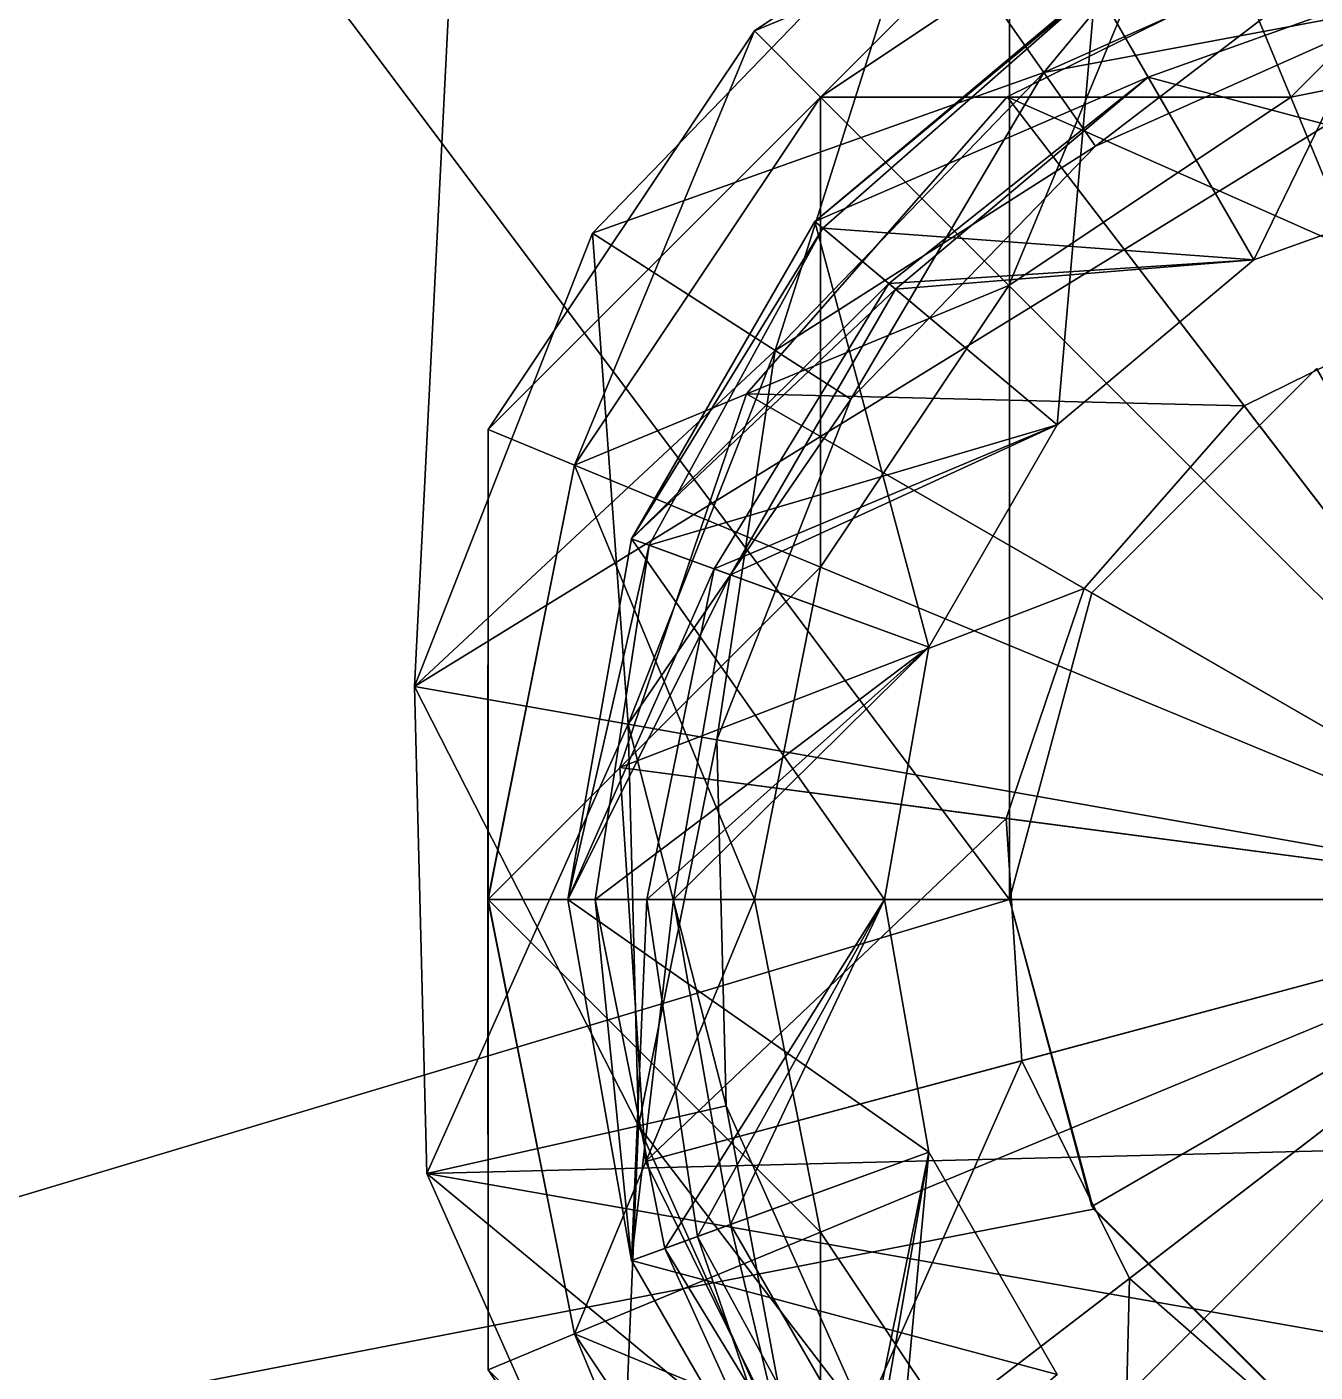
# Model space of a CAD drawing. Extents: x -226 to 261, y -163 to 113.
# Drawn here: x 166.99 to 177.49, y 28.65 to 39.61 of the extents above; entities that cross this region are included whole.
import ezdxf

# ---------------------------------------------------------------- set-up
doc = ezdxf.new("R2010")
doc.units = 0
doc.header["$MEASUREMENT"] = 0
doc.layers.get('0').update_dxf_attribs({"linetype": 'CONTINUOUS'})

msp = doc.modelspace()

# ---------------------------------------------------------------- linework, layer by layer
for points in [[(195.783, 50.0256, -48.75), (171.163, 54.3668, -48.75), (170.152, 34.2365, -47.5)], [(170.152, 34.2365, -47.5), (171.163, 54.3668, -48.75), (171.163, 54.3668, -52.5)], [(170.152, 34.2365, -47.5), (171.163, 54.3668, -52.5), (170.152, 34.2365, -52.5)], [(170.152, 34.2365, -52.5), (171.163, 54.3668, -52.5), (195.783, 50.0256, -52.5)], [(195.783, 50.0256, -67.5), (171.163, 54.3668, -67.5), (170.152, 34.2365, -67.5)], [(170.152, 34.2365, -67.5), (171.163, 54.3668, -67.5), (171.163, 54.3668, -71.25)], [(170.152, 34.2365, -67.5), (171.163, 54.3668, -71.25), (170.152, 34.2365, -72.5)], [(170.152, 34.2365, -72.5), (171.163, 54.3668, -71.25), (195.783, 50.0256, -71.25)], [(189.848, 30.7635, -47.5), (195.783, 50.0256, -48.75), (170.152, 34.2365, -47.5)], [(170.152, 34.2365, -52.5), (195.783, 50.0256, -52.5), (189.848, 30.7635, -52.5)], [(189.848, 30.7635, -67.5), (195.783, 50.0256, -67.5), (170.152, 34.2365, -67.5)], [(170.152, 34.2365, -72.5), (195.783, 50.0256, -71.25), (189.848, 30.7635, -72.5)], [(150, 25, -47.3484), (167.5, 42.5, -47.3484), (175, 32.5, -47.3484)], [(167.5, 42.5, -42.3484), (167.5, 42.5, -47.3484), (150, 25, -47.3484)], [(150, 25, -40.15), (167.5, 42.5, -42.3484), (150, 25, -47.3484)], [(175, 32.5, -41.0921), (167.5, 42.5, -42.3484), (150, 25, -40.15)], [(175, 32.5, -72.6516), (167.5, 42.5, -72.6516), (150, 25, -72.6516)], [(150, 25, -72.6516), (167.5, 42.5, -72.6516), (167.5, 42.5, -77.6516)], [(150, 25, -72.6516), (167.5, 42.5, -77.6516), (150, 25, -79.85)], [(150, 25, -79.85), (167.5, 42.5, -77.6516), (175, 32.5, -78.9079)], [(167.5, 42.5, -47.3484), (175, 42.5, -47.3484), (175, 32.5, -47.3484)], [(175, 32.5, -41.0921), (175, 42.5, -42.3484), (167.5, 42.5, -42.3484)], [(175, 32.5, -72.6516), (175, 42.5, -72.6516), (167.5, 42.5, -72.6516)], [(167.5, 42.5, -77.6516), (175, 42.5, -77.6516), (175, 32.5, -78.9079)], [(175, 32.5, -41.0921), (175, 32.5, -47.3484), (175, 42.5, -47.3484)], [(175, 42.5, -42.3484), (175, 32.5, -41.0921), (175, 42.5, -47.3484)], [(175, 42.5, -72.6516), (175, 32.5, -72.6516), (175, 32.5, -78.9079)], [(175, 42.5, -72.6516), (175, 32.5, -78.9079), (175, 42.5, -77.6516)], [(177.769, 42.249, -52.5), (175.279, 39.2417, -53.2327), (174.266, 40.6894, -52.5)], [(177.769, 42.249, -52.5), (178.158, 40.5251, -53.2327), (175.279, 39.2417, -53.2327)], [(176.46, 41.0462, -84.9038), (172.92, 39.5799, -82.5), (176.168, 41.7503, -82.5)], [(176.168, 41.7503, -82.5), (172.92, 39.5799, -82.5), (173.459, 39.041, -80.0963)], [(176.168, 41.7503, -82.5), (173.459, 39.041, -80.0963), (176.46, 41.0462, -80.0963)], [(180, 39.5799, -86.6875), (176.46, 41.0462, -84.9038), (180, 41.7503, -84.9038)], [(180, 41.7503, -80.0963), (176.46, 41.0462, -80.0963), (177.291, 39.041, -78.3125)], [(180, 41.7503, -80.0963), (177.291, 39.041, -78.3125), (180, 39.5799, -78.3125)], [(176.46, 41.0462, -84.9038), (173.459, 39.041, -84.9038), (172.92, 39.5799, -82.5)], [(177.291, 39.041, -86.6875), (173.459, 39.041, -84.9038), (176.46, 41.0462, -84.9038)], [(176.46, 41.0462, -80.0963), (173.459, 39.041, -80.0963), (174.994, 37.5062, -78.3125)], [(176.46, 41.0462, -80.0963), (174.994, 37.5062, -78.3125), (177.291, 39.041, -78.3125)], [(180, 39.5799, -86.6875), (177.291, 39.041, -86.6875), (176.46, 41.0462, -84.9038)], [(176.99, 37.7135, -40.6441), (175.7, 39.9478, -40.6441), (178.58, 40.9819, -40.7874)], [(176.99, 37.7135, -38.0641), (175.7, 39.9478, -38.0641), (178.58, 40.9819, -38.2074)], [(176.99, 37.7135, -35.4841), (175.7, 39.9478, -35.4841), (178.58, 40.9819, -35.6274)], [(176.99, 37.7135, -32.9041), (175.7, 39.9478, -32.9041), (178.58, 40.9819, -33.0474)], [(176.99, 37.7135, -30.3241), (175.7, 39.9478, -30.3241), (178.58, 40.9819, -30.4674)], [(176.99, 37.7135, -40.6441), (178.58, 40.9819, -40.7874), (179.006, 38.4373, -40.7874)], [(176.99, 37.7135, -38.0641), (178.58, 40.9819, -38.2074), (179.006, 38.4373, -38.2074)], [(176.99, 37.7135, -35.4841), (178.58, 40.9819, -35.6274), (179.006, 38.4373, -35.6274)], [(176.99, 37.7135, -32.9041), (178.58, 40.9819, -33.0474), (179.006, 38.4373, -33.0474)], [(176.99, 37.7135, -30.3241), (178.58, 40.9819, -30.4674), (179.006, 38.4373, -30.4674)], [(175.279, 39.2417, -66.7673), (174.266, 40.6894, -67.5), (171.602, 37.9311, -67.5)], [(174.266, 40.6894, -52.5), (173.089, 36.976, -53.2327), (171.602, 37.9311, -52.5)], [(174.266, 40.6894, -52.5), (175.279, 39.2417, -53.2327), (173.089, 36.976, -53.2327)], [(178.158, 40.5251, -66.7673), (174.266, 40.6894, -67.5), (175.279, 39.2417, -66.7673)], [(174.979, 39.0433, -87.4917), (177.865, 40.4667, -86.7014), (177.865, 40.4667, -87.4917)], [(174.979, 39.0433, -87.4917), (174.979, 39.0433, -86.7014), (177.865, 40.4667, -86.7014)], [(177.865, 40.4667, -87.4917), (180, 32.5, -87.4917), (174.979, 39.0433, -87.4917)], [(174.979, 39.0433, -86.7014), (180, 32.5, -86.7014), (177.865, 40.4667, -86.7014)], [(174.979, 39.0433, -28.2902), (178.687, 37.3995, -22.5), (177.865, 40.4666, -28.2902)], [(177.865, 40.4666, -28.2902), (180, 32.5, -28.2902), (174.979, 39.0433, -28.2902)], [(178.319, 39.8103, -65), (178.158, 40.5251, -66.7673), (175.279, 39.2417, -66.7673)], [(178.158, 40.5251, -53.2327), (175.7, 38.6415, -55), (175.279, 39.2417, -53.2327)], [(178.158, 40.5251, -53.2327), (178.319, 39.8103, -55), (175.7, 38.6415, -55)], [(175.7, 39.9478, -40.6441), (176.13, 39.203, -38.9241), (178.722, 40.1337, -39.0674)], [(175.7, 39.9478, -38.0641), (176.13, 39.203, -36.3441), (178.722, 40.1337, -36.4874)], [(175.7, 39.9478, -35.4841), (176.13, 39.203, -33.7641), (178.722, 40.1337, -33.9074)], [(175.7, 39.9478, -32.9041), (176.13, 39.203, -31.1841), (178.722, 40.1337, -31.3274)], [(175.7, 39.9478, -30.3241), (176.13, 39.203, -28.6041), (178.722, 40.1337, -28.7474)], [(176.13, 39.203, -38.9241), (179.006, 38.4373, -39.0674), (178.722, 40.1337, -39.0674)], [(176.13, 39.203, -36.3441), (179.006, 38.4373, -36.4874), (178.722, 40.1337, -36.4874)], [(176.13, 39.203, -33.7641), (179.006, 38.4373, -33.9074), (178.722, 40.1337, -33.9074)], [(176.13, 39.203, -31.1841), (179.006, 38.4373, -31.3274), (178.722, 40.1337, -31.3274)], [(176.13, 39.203, -28.6041), (179.006, 38.4373, -28.7474), (178.722, 40.1337, -28.7474)], [(175.388, 36.3696, -41.5247), (173.412, 38.028, -41.5247), (175.7, 39.9478, -41.5289)], [(173.412, 38.028, -41.5247), (175.708, 39.9345, -41.5041), (175.7, 39.9478, -41.5289)], [(175.388, 36.3696, -40.5007), (173.412, 38.028, -40.5007), (175.7, 39.9478, -40.6441)], [(173.412, 38.028, -40.5007), (176.13, 39.203, -38.9241), (175.7, 39.9478, -40.6441)], [(175.388, 36.3696, -37.9207), (173.412, 38.028, -37.9207), (175.7, 39.9478, -38.0641)], [(173.412, 38.028, -37.9207), (176.13, 39.203, -36.3441), (175.7, 39.9478, -38.0641)], [(175.388, 36.3696, -35.3407), (173.412, 38.028, -35.3407), (175.7, 39.9478, -35.4841)], [(173.412, 38.028, -35.3407), (176.13, 39.203, -33.7641), (175.7, 39.9478, -35.4841)], [(175.388, 36.3696, -32.7607), (173.412, 38.028, -32.7607), (175.7, 39.9478, -32.9041)], [(173.412, 38.028, -32.7607), (176.13, 39.203, -31.1841), (175.7, 39.9478, -32.9041)], [(175.388, 36.3696, -30.1808), (173.412, 38.028, -30.1808), (175.7, 39.9478, -30.3241)], [(173.412, 38.028, -30.1808), (176.13, 39.203, -28.6041), (175.7, 39.9478, -30.3241)], [(173.412, 38.028, -41.5247), (173.477, 37.9738, -41.3607), (175.708, 39.9345, -41.5041)], [(173.477, 37.9738, -41.3607), (176.99, 37.7135, -41.5041), (175.708, 39.9345, -41.5041)], [(175.388, 36.3696, -41.5247), (175.7, 39.9478, -41.5289), (176.99, 37.7135, -41.5289)], [(175.388, 36.3696, -40.5007), (175.7, 39.9478, -40.6441), (176.99, 37.7135, -40.6441)], [(175.388, 36.3696, -37.9207), (175.7, 39.9478, -38.0641), (176.99, 37.7135, -38.0641)], [(175.388, 36.3696, -35.3407), (175.7, 39.9478, -35.4841), (176.99, 37.7135, -35.4841)], [(175.388, 36.3696, -32.7607), (175.7, 39.9478, -32.9041), (176.99, 37.7135, -32.9041)], [(175.388, 36.3696, -30.1808), (175.7, 39.9478, -30.3241), (176.99, 37.7135, -30.3241)], [(178.319, 39.8103, -65), (175.279, 39.2417, -66.7673), (175.7, 38.6415, -65)], [(178.319, 39.8103, -55), (178.319, 39.8103, -65), (175.7, 38.6415, -65)], [(178.319, 39.8103, -55), (175.7, 38.6415, -65), (175.7, 38.6415, -55)], [(173.459, 39.041, -84.9038), (170.75, 36.3316, -82.5), (172.92, 39.5799, -82.5)], [(172.92, 39.5799, -82.5), (170.75, 36.3316, -82.5), (171.454, 36.0399, -80.0963)], [(172.92, 39.5799, -82.5), (171.454, 36.0399, -80.0963), (173.459, 39.041, -80.0963)], [(180, 39.5799, -78.3125), (177.291, 39.041, -78.3125), (180, 32.5, -78.3125)], [(175.279, 39.2417, -66.7673), (171.602, 37.9311, -67.5), (173.089, 36.976, -66.7673)], [(175.7, 38.6415, -65), (175.279, 39.2417, -66.7673), (173.089, 36.976, -66.7673)], [(175.279, 39.2417, -53.2327), (173.705, 36.58, -55), (173.089, 36.976, -53.2327)], [(173.412, 38.028, -40.5007), (174.071, 37.4752, -38.7807), (176.13, 39.203, -38.9241)], [(173.412, 38.028, -37.9207), (174.071, 37.4752, -36.2007), (176.13, 39.203, -36.3441)], [(173.412, 38.028, -35.3407), (174.071, 37.4752, -33.6207), (176.13, 39.203, -33.7641)], [(173.412, 38.028, -32.7607), (174.071, 37.4752, -31.0407), (176.13, 39.203, -31.1841)], [(173.412, 38.028, -30.1808), (174.016, 37.5214, -28.6041), (176.13, 39.203, -28.6041)], [(175.279, 39.2417, -53.2327), (175.7, 38.6415, -55), (173.705, 36.58, -55)], [(174.016, 37.5214, -28.6041), (176.99, 37.7135, -28.6041), (176.13, 39.203, -28.6041)], [(174.071, 37.4752, -38.7807), (176.99, 37.7135, -38.9241), (176.13, 39.203, -38.9241)], [(174.071, 37.4752, -36.2007), (176.99, 37.7135, -36.3441), (176.13, 39.203, -36.3441)], [(174.071, 37.4752, -33.6207), (176.99, 37.7135, -33.7641), (176.13, 39.203, -33.7641)], [(174.071, 37.4752, -31.0407), (176.99, 37.7135, -31.1841), (176.13, 39.203, -31.1841)], [(176.13, 39.203, -38.9241), (176.99, 37.7135, -38.9241), (179.006, 38.4373, -39.0674)], [(176.13, 39.203, -36.3441), (176.99, 37.7135, -36.3441), (179.006, 38.4373, -36.4874)], [(176.13, 39.203, -33.7641), (176.99, 37.7135, -33.7641), (179.006, 38.4373, -33.9074)], [(176.13, 39.203, -31.1841), (176.99, 37.7135, -31.1841), (179.006, 38.4373, -31.3274)], [(176.13, 39.203, -28.6041), (176.99, 37.7135, -28.6041), (179.006, 38.4373, -28.7474)], [(173.459, 39.041, -84.9038), (171.454, 36.04, -84.9038), (170.75, 36.3316, -82.5)], [(174.994, 37.5062, -86.6875), (171.454, 36.04, -84.9038), (173.459, 39.041, -84.9038)], [(173.459, 39.041, -80.0963), (171.454, 36.0399, -80.0963), (173.459, 35.2094, -78.3125)], [(172.857, 36.6238, -87.4917), (174.979, 39.0433, -86.7014), (174.979, 39.0433, -87.4917)], [(172.857, 36.6238, -87.4917), (172.857, 36.6238, -86.7014), (174.979, 39.0433, -86.7014)], [(174.979, 39.0433, -87.4917), (180, 32.5, -87.4917), (172.857, 36.6238, -87.4917)], [(172.857, 36.6238, -86.7014), (180, 32.5, -86.7014), (174.979, 39.0433, -86.7014)], [(172.857, 36.6238, -28.2902), (176.912, 36.5242, -22.5), (174.979, 39.0433, -28.2902)], [(174.979, 39.0433, -28.2902), (180, 32.5, -28.2902), (172.857, 36.6238, -28.2902)], [(177.291, 39.041, -86.6875), (174.994, 37.5062, -86.6875), (173.459, 39.041, -84.9038)], [(173.459, 39.041, -80.0963), (173.459, 35.2094, -78.3125), (174.994, 37.5062, -78.3125)], [(174.979, 39.0433, -28.2902), (176.912, 36.5242, -22.5), (178.687, 37.3995, -22.5)], [(177.291, 39.041, -78.3125), (174.994, 37.5062, -78.3125), (180, 32.5, -78.3125)], [(175.7, 38.6415, -65), (173.089, 36.976, -66.7673), (173.705, 36.58, -65)], [(175.7, 38.6415, -55), (175.7, 38.6415, -65), (173.705, 36.58, -65)], [(175.7, 38.6415, -55), (173.705, 36.58, -65), (173.705, 36.58, -55)], [(174.343, 34.559, -41.5206), (171.919, 35.4414, -41.5206), (173.412, 38.028, -41.5247)], [(171.919, 35.4414, -41.5206), (173.477, 37.9738, -41.3607), (173.412, 38.028, -41.5247)], [(174.343, 34.559, -40.3574), (171.919, 35.4414, -40.3574), (173.412, 38.028, -40.5007)], [(171.919, 35.4414, -40.3574), (174.071, 37.4752, -38.7807), (173.412, 38.028, -40.5007)], [(174.343, 34.559, -37.7774), (171.919, 35.4414, -37.7774), (173.412, 38.028, -37.9207)], [(171.919, 35.4414, -37.7774), (174.071, 37.4752, -36.2007), (173.412, 38.028, -37.9207)], [(174.343, 34.559, -35.1974), (171.919, 35.4414, -35.1974), (173.412, 38.028, -35.3407)], [(171.919, 35.4414, -35.1974), (174.071, 37.4752, -33.6207), (173.412, 38.028, -35.3407)], [(174.343, 34.559, -32.6174), (171.919, 35.4414, -32.6174), (173.412, 38.028, -32.7607)], [(171.919, 35.4414, -32.6174), (174.071, 37.4752, -31.0407), (173.412, 38.028, -32.7607)], [(174.343, 34.559, -30.0374), (171.919, 35.4414, -30.0374), (173.412, 38.028, -30.1808)], [(171.919, 35.4414, -30.0374), (174.016, 37.5214, -28.6041), (173.412, 38.028, -30.1808)], [(171.919, 35.4414, -41.5206), (172.063, 35.389, -41.2174), (173.477, 37.9738, -41.3607)], [(172.063, 35.389, -41.2174), (175.388, 36.3696, -41.3607), (173.477, 37.9738, -41.3607)], [(174.343, 34.559, -41.5206), (173.412, 38.028, -41.5247), (175.388, 36.3696, -41.5247)], [(174.343, 34.559, -40.3574), (173.412, 38.028, -40.5007), (175.388, 36.3696, -40.5007)], [(174.343, 34.559, -37.7774), (173.412, 38.028, -37.9207), (175.388, 36.3696, -37.9207)], [(174.343, 34.559, -35.1974), (173.412, 38.028, -35.3407), (175.388, 36.3696, -35.3407)], [(174.343, 34.559, -32.6174), (173.412, 38.028, -32.7607), (175.388, 36.3696, -32.7607)], [(174.343, 34.559, -30.0374), (173.412, 38.028, -30.1808), (175.388, 36.3696, -30.1808)], [(173.477, 37.9738, -41.3607), (175.388, 36.3696, -41.3607), (176.99, 37.7135, -41.5041)], [(173.089, 36.976, -66.7673), (171.602, 37.9311, -67.5), (170.152, 34.2365, -67.5)], [(171.602, 37.9311, -52.5), (171.892, 33.9296, -53.2327), (170.152, 34.2365, -52.5)], [(171.602, 37.9311, -52.5), (173.089, 36.976, -53.2327), (171.892, 33.9296, -53.2327)], [(174.016, 37.5214, -28.6041), (175.388, 36.3696, -28.6041), (176.99, 37.7135, -28.6041)], [(174.071, 37.4752, -38.7807), (175.388, 36.3696, -38.7807), (176.99, 37.7135, -38.9241)], [(174.071, 37.4752, -36.2007), (175.388, 36.3696, -36.2007), (176.99, 37.7135, -36.3441)], [(174.071, 37.4752, -33.6207), (175.388, 36.3696, -33.6207), (176.99, 37.7135, -33.7641)], [(174.071, 37.4752, -31.0407), (175.388, 36.3696, -31.0408), (176.99, 37.7135, -31.1841)], [(174.994, 37.5062, -86.6875), (173.459, 35.2094, -86.6875), (171.454, 36.04, -84.9038)], [(171.919, 35.4414, -30.0374), (172.592, 35.1965, -28.6041), (174.016, 37.5214, -28.6041)], [(172.592, 35.1965, -28.6041), (175.388, 36.3696, -28.6041), (174.016, 37.5214, -28.6041)], [(174.994, 37.5062, -78.3125), (173.459, 35.2094, -78.3125), (180, 32.5, -78.3125)], [(171.919, 35.4414, -40.3574), (172.727, 35.1472, -38.6374), (174.071, 37.4752, -38.7807)], [(171.919, 35.4414, -37.7774), (172.727, 35.1472, -36.0574), (174.071, 37.4752, -36.2007)], [(171.919, 35.4414, -35.1974), (172.727, 35.1472, -33.4774), (174.071, 37.4752, -33.6207)], [(171.919, 35.4414, -32.6174), (172.727, 35.1472, -30.8974), (174.071, 37.4752, -31.0407)], [(172.727, 35.1472, -38.6374), (175.388, 36.3696, -38.7807), (174.071, 37.4752, -38.7807)], [(172.727, 35.1472, -36.0574), (175.388, 36.3696, -36.2007), (174.071, 37.4752, -36.2007)], [(172.727, 35.1472, -33.4774), (175.388, 36.3696, -33.6207), (174.071, 37.4752, -33.6207)], [(172.727, 35.1472, -30.8974), (175.388, 36.3696, -31.0408), (174.071, 37.4752, -31.0407)], [(176.912, 36.5242, -22.5), (180, 32.5, -22.5), (178.687, 37.3995, -22.5)], [(173.089, 36.976, -66.7673), (170.152, 34.2365, -67.5), (171.892, 33.9296, -66.7673)], [(173.705, 36.58, -65), (173.089, 36.976, -66.7673), (171.892, 33.9296, -66.7673)], [(173.089, 36.976, -53.2327), (172.614, 33.8024, -55), (171.892, 33.9296, -53.2327)], [(173.089, 36.976, -53.2327), (173.705, 36.58, -55), (172.614, 33.8024, -55)], [(177.5, 36.8301, -27.5), (177.5, 36.8301, -87.5), (175.67, 35, -87.5)], [(175.67, 35, -27.5), (177.5, 36.8301, -27.5), (175.67, 35, -87.5)], [(180, 32.5, -87.5), (175.67, 35, -87.5), (177.5, 36.8301, -87.5)], [(180, 32.5, -27.5), (177.5, 36.8301, -27.5), (175.67, 35, -27.5)], [(171.823, 33.5765, -87.4917), (172.857, 36.6238, -86.7014), (172.857, 36.6238, -87.4917)], [(171.823, 33.5765, -87.4917), (171.823, 33.5765, -86.7014), (172.857, 36.6238, -86.7014)], [(172.857, 36.6238, -87.4917), (180, 32.5, -87.4917), (171.823, 33.5765, -87.4917)], [(171.823, 33.5765, -86.7014), (180, 32.5, -86.7014), (172.857, 36.6238, -86.7014)], [(171.823, 33.5765, -28.2902), (175.607, 35.0362, -22.5), (172.857, 36.6238, -28.2902)], [(172.857, 36.6238, -28.2902), (180, 32.5, -28.2902), (171.823, 33.5765, -28.2902)], [(172.857, 36.6238, -28.2902), (175.607, 35.0362, -22.5), (176.912, 36.5242, -22.5)], [(173.705, 36.58, -65), (171.892, 33.9296, -66.7673), (172.614, 33.8023, -65)], [(173.705, 36.58, -55), (173.705, 36.58, -65), (172.614, 33.8023, -65)], [(173.705, 36.58, -55), (172.614, 33.8023, -65), (172.614, 33.8024, -55)], [(175.607, 35.0362, -22.5), (180, 32.5, -22.5), (176.912, 36.5242, -22.5)], [(171.454, 36.04, -84.9038), (170.749, 32.5, -82.5), (170.75, 36.3316, -82.5)], [(170.75, 36.3316, -82.5), (170.749, 32.5, -82.5), (170.75, 32.5, -80.0963)], [(170.75, 36.3316, -82.5), (170.75, 32.5, -80.0963), (171.454, 36.0399, -80.0963)], [(172.063, 35.389, -41.2174), (174.343, 34.559, -41.2174), (175.388, 36.3696, -41.3607)], [(172.592, 35.1965, -28.6041), (174.343, 34.559, -28.6041), (175.388, 36.3696, -28.6041)], [(172.727, 35.1472, -38.6374), (174.343, 34.559, -38.6374), (175.388, 36.3696, -38.7807)], [(172.727, 35.1472, -36.0574), (174.343, 34.559, -36.0574), (175.388, 36.3696, -36.2007)], [(172.727, 35.1472, -33.4774), (174.343, 34.559, -33.4774), (175.388, 36.3696, -33.6207)], [(172.727, 35.1472, -30.8974), (174.343, 34.559, -30.8974), (175.388, 36.3696, -31.0408)], [(171.454, 36.04, -84.9038), (170.75, 32.5, -84.9038), (170.749, 32.5, -82.5)], [(173.459, 35.2094, -86.6875), (170.75, 32.5, -84.9038), (171.454, 36.04, -84.9038)], [(171.454, 36.0399, -80.0963), (170.75, 32.5, -80.0963), (172.92, 32.5, -78.3125)], [(171.454, 36.0399, -80.0963), (172.92, 32.5, -78.3125), (173.459, 35.2094, -78.3125)], [(173.98, 32.5, -41.5165), (171.4, 32.5, -41.5165), (171.919, 35.4414, -41.5206)], [(171.4, 32.5, -41.5165), (172.063, 35.389, -41.2174), (171.919, 35.4414, -41.5206)], [(173.98, 32.5, -40.2141), (171.4, 32.5, -40.2141), (171.919, 35.4414, -40.3574)], [(171.4, 32.5, -40.2141), (172.727, 35.1472, -38.6374), (171.919, 35.4414, -40.3574)], [(173.98, 32.5, -37.6341), (171.4, 32.5, -37.6341), (171.919, 35.4414, -37.7774)], [(171.4, 32.5, -37.6341), (172.727, 35.1472, -36.0574), (171.919, 35.4414, -37.7774)], [(173.98, 32.5, -35.0541), (171.4, 32.5, -35.0541), (171.919, 35.4414, -35.1974)], [(171.4, 32.5, -35.0541), (172.727, 35.1472, -33.4774), (171.919, 35.4414, -35.1974)], [(173.98, 32.5, -32.4741), (171.4, 32.5, -32.4741), (171.919, 35.4414, -32.6174)], [(171.4, 32.5, -32.4741), (172.727, 35.1472, -30.8974), (171.919, 35.4414, -32.6174)], [(173.98, 32.5, -29.8941), (171.4, 32.5, -29.8941), (171.919, 35.4414, -30.0374)], [(171.4, 32.5, -29.8941), (172.592, 35.1965, -28.6041), (171.919, 35.4414, -30.0374)], [(173.98, 32.5, -41.5165), (171.919, 35.4414, -41.5206), (174.343, 34.559, -41.5206)], [(173.98, 32.5, -40.2141), (171.919, 35.4414, -40.3574), (174.343, 34.559, -40.3574)], [(173.98, 32.5, -37.6341), (171.919, 35.4414, -37.7774), (174.343, 34.559, -37.7774)], [(173.98, 32.5, -35.0541), (171.919, 35.4414, -35.1974), (174.343, 34.559, -35.1974)], [(173.98, 32.5, -32.4741), (171.919, 35.4414, -32.6174), (174.343, 34.559, -32.6174)], [(173.98, 32.5, -29.8941), (171.919, 35.4414, -30.0374), (174.343, 34.559, -30.0374)], [(171.4, 32.5, -41.5165), (171.622, 32.5, -41.0741), (172.063, 35.389, -41.2174)], [(171.622, 32.5, -41.0741), (174.343, 34.559, -41.2174), (172.063, 35.389, -41.2174)], [(173.459, 35.2094, -86.6875), (172.92, 32.5, -86.6875), (170.75, 32.5, -84.9038)], [(171.4, 32.5, -29.8941), (172.044, 32.5, -28.6041), (172.592, 35.1965, -28.6041)], [(172.044, 32.5, -28.6041), (174.343, 34.559, -28.6041), (172.592, 35.1965, -28.6041)], [(173.459, 35.2094, -78.3125), (172.92, 32.5, -78.3125), (180, 32.5, -78.3125)], [(171.4, 32.5, -40.2141), (172.26, 32.5, -38.4941), (172.727, 35.1472, -38.6374)], [(171.4, 32.5, -37.6341), (172.26, 32.5, -35.9141), (172.727, 35.1472, -36.0574)], [(171.4, 32.5, -35.0541), (172.26, 32.5, -33.3341), (172.727, 35.1472, -33.4774)], [(171.4, 32.5, -32.4741), (172.26, 32.5, -30.7541), (172.727, 35.1472, -30.8974)], [(172.26, 32.5, -38.4941), (174.343, 34.559, -38.6374), (172.727, 35.1472, -38.6374)], [(172.26, 32.5, -35.9141), (174.343, 34.559, -36.0574), (172.727, 35.1472, -36.0574)], [(172.26, 32.5, -33.3341), (174.343, 34.559, -33.4774), (172.727, 35.1472, -33.4774)], [(172.26, 32.5, -30.7541), (174.343, 34.559, -30.8974), (172.727, 35.1472, -30.8974)], [(171.823, 33.5765, -28.2902), (174.971, 33.1621, -22.5), (175.607, 35.0362, -22.5)], [(174.971, 33.1621, -22.5), (180, 32.5, -22.5), (175.607, 35.0362, -22.5)], [(175.67, 35, -27.5), (175.67, 35, -87.5), (175, 32.5, -87.5)], [(175, 32.5, -27.5), (175.67, 35, -27.5), (175, 32.5, -87.5)], [(180, 32.5, -87.5), (175, 32.5, -87.5), (175.67, 35, -87.5)], [(180, 32.5, -27.5), (175.67, 35, -27.5), (175, 32.5, -27.5)], [(171.622, 32.5, -41.0741), (173.98, 32.5, -41.0741), (174.343, 34.559, -41.2174)], [(172.044, 32.5, -28.6041), (173.98, 32.5, -28.6041), (174.343, 34.559, -28.6041)], [(172.26, 32.5, -38.4941), (173.98, 32.5, -38.4941), (174.343, 34.559, -38.6374)], [(172.26, 32.5, -35.9141), (173.98, 32.5, -35.9141), (174.343, 34.559, -36.0574)], [(172.26, 32.5, -33.3341), (173.98, 32.5, -33.3341), (174.343, 34.559, -33.4774)], [(172.26, 32.5, -30.7541), (173.98, 32.5, -30.7541), (174.343, 34.559, -30.8974)], [(189.848, 30.7635, -47.5), (170.152, 34.2365, -47.5), (170.251, 30.2686, -47.5)], [(170.251, 30.2686, -47.5), (170.152, 34.2365, -47.5), (170.152, 34.2365, -52.5)], [(170.251, 30.2686, -47.5), (170.152, 34.2365, -52.5), (170.251, 30.2687, -52.5)], [(171.892, 33.9296, -66.7673), (170.152, 34.2365, -67.5), (170.251, 30.2686, -67.5)], [(170.152, 34.2365, -52.5), (171.892, 33.9296, -53.2327), (171.975, 30.6577, -53.2327)], [(170.152, 34.2365, -52.5), (171.975, 30.6577, -53.2327), (170.251, 30.2687, -52.5)], [(170.251, 30.2686, -67.5), (170.152, 34.2365, -67.5), (170.152, 34.2365, -72.5)], [(170.251, 30.2686, -67.5), (170.152, 34.2365, -72.5), (170.251, 30.2687, -72.5)], [(170.251, 30.2687, -72.5), (170.152, 34.2365, -72.5), (189.848, 30.7635, -72.5)], [(171.892, 33.9296, -66.7673), (170.251, 30.2686, -67.5), (171.975, 30.6576, -66.7673)], [(172.614, 33.8023, -65), (171.892, 33.9296, -66.7673), (171.975, 30.6576, -66.7673)], [(171.892, 33.9296, -53.2327), (172.614, 33.8024, -55), (172.69, 30.8189, -55)], [(171.892, 33.9296, -53.2327), (172.69, 30.8189, -55), (171.975, 30.6577, -53.2327)], [(172.614, 33.8023, -65), (171.975, 30.6576, -66.7673), (172.69, 30.8189, -65)], [(172.614, 33.8024, -55), (172.614, 33.8023, -65), (172.69, 30.8189, -65)], [(172.614, 33.8024, -55), (172.69, 30.8189, -65), (172.69, 30.8189, -55)], [(172.033, 30.3653, -87.4917), (171.823, 33.5765, -86.7014), (171.823, 33.5765, -87.4917)], [(172.033, 30.3653, -87.4917), (172.033, 30.3653, -86.7014), (171.823, 33.5765, -86.7014)], [(171.823, 33.5765, -87.4917), (180, 32.5, -87.4917), (172.033, 30.3653, -87.4917)], [(172.033, 30.3653, -86.7014), (180, 32.5, -86.7014), (171.823, 33.5765, -86.7014)], [(172.033, 30.3653, -28.2902), (174.971, 33.1621, -22.5), (171.823, 33.5765, -28.2902)], [(171.823, 33.5765, -28.2902), (180, 32.5, -28.2902), (172.033, 30.3653, -28.2902)], [(172.033, 30.3653, -28.2902), (175.1, 31.1872, -22.5), (174.971, 33.1621, -22.5)], [(175.1, 31.1872, -22.5), (180, 32.5, -22.5), (174.971, 33.1621, -22.5)], [(150, 25, -47.3484), (175, 32.5, -47.3484), (175.683, 29.9775, -47.3484)], [(175.683, 29.9775, -40.7753), (175, 32.5, -41.0921), (150, 25, -40.15)], [(175.683, 29.9775, -72.6516), (175, 32.5, -72.6516), (150, 25, -72.6516)], [(150, 25, -79.85), (175, 32.5, -78.9079), (175.683, 29.9775, -79.2247)], [(170.75, 32.5, -84.9038), (170.75, 28.6684, -82.5), (170.749, 32.5, -82.5)], [(170.749, 32.5, -82.5), (171.454, 28.96, -80.0963), (170.75, 32.5, -80.0963)], [(170.749, 32.5, -82.5), (170.75, 28.6684, -82.5), (171.454, 28.96, -80.0963)], [(172.92, 32.5, -86.6875), (171.454, 28.96, -84.9038), (170.75, 32.5, -84.9038)], [(170.75, 32.5, -84.9038), (171.454, 28.96, -84.9038), (170.75, 28.6684, -82.5)], [(170.75, 32.5, -80.0963), (173.459, 29.7906, -78.3125), (172.92, 32.5, -78.3125)], [(170.75, 32.5, -80.0963), (171.454, 28.96, -80.0963), (173.459, 29.7906, -78.3125)], [(174.343, 30.441, -41.5123), (171.919, 29.5586, -41.5123), (171.4, 32.5, -41.5165)], [(174.343, 30.441, -41.5123), (171.4, 32.5, -41.5165), (173.98, 32.5, -41.5165)], [(171.919, 29.5586, -41.5123), (171.622, 32.5, -41.0741), (171.4, 32.5, -41.5165)], [(174.343, 30.441, -40.0707), (171.919, 29.5586, -40.0707), (171.4, 32.5, -40.2141)], [(174.343, 30.441, -40.0707), (171.4, 32.5, -40.2141), (173.98, 32.5, -40.2141)], [(171.919, 29.5586, -40.0707), (172.26, 32.5, -38.4941), (171.4, 32.5, -40.2141)], [(174.343, 30.441, -37.4907), (171.919, 29.5586, -37.4907), (171.4, 32.5, -37.6341)], [(174.343, 30.441, -37.4907), (171.4, 32.5, -37.6341), (173.98, 32.5, -37.6341)], [(171.919, 29.5586, -37.4907), (172.26, 32.5, -35.9141), (171.4, 32.5, -37.6341)], [(174.343, 30.441, -34.9107), (171.919, 29.5586, -34.9107), (171.4, 32.5, -35.0541)], [(174.343, 30.441, -34.9107), (171.4, 32.5, -35.0541), (173.98, 32.5, -35.0541)], [(171.919, 29.5586, -34.9107), (172.26, 32.5, -33.3341), (171.4, 32.5, -35.0541)], [(174.343, 30.441, -32.3307), (171.919, 29.5586, -32.3307), (171.4, 32.5, -32.4741)], [(174.343, 30.441, -32.3307), (171.4, 32.5, -32.4741), (173.98, 32.5, -32.4741)], [(171.919, 29.5586, -32.3307), (172.26, 32.5, -30.7541), (171.4, 32.5, -32.4741)], [(174.343, 30.441, -29.7507), (171.919, 29.5586, -29.7508), (171.4, 32.5, -29.8941)], [(174.343, 30.441, -29.7507), (171.4, 32.5, -29.8941), (173.98, 32.5, -29.8941)], [(171.919, 29.5586, -29.7508), (172.044, 32.5, -28.6041), (171.4, 32.5, -29.8941)], [(172.92, 32.5, -86.6875), (173.459, 29.7906, -86.6875), (171.454, 28.96, -84.9038)], [(171.919, 29.5586, -41.5123), (172.192, 29.6581, -40.9307), (171.622, 32.5, -41.0741)], [(172.192, 29.6581, -40.9307), (173.98, 32.5, -41.0741), (171.622, 32.5, -41.0741)], [(171.919, 29.5586, -40.0707), (172.727, 29.8528, -38.3507), (172.26, 32.5, -38.4941)], [(171.919, 29.5586, -37.4907), (172.727, 29.8528, -35.7707), (172.26, 32.5, -35.9141)], [(171.919, 29.5586, -34.9107), (172.727, 29.8528, -33.1907), (172.26, 32.5, -33.3341)], [(171.919, 29.5586, -32.3307), (172.727, 29.8528, -30.6108), (172.26, 32.5, -30.7541)], [(171.919, 29.5586, -29.7508), (172.456, 29.7543, -28.6041), (172.044, 32.5, -28.6041)], [(172.033, 30.3653, -87.4917), (180, 32.5, -87.4917), (173.457, 27.4791, -87.4917)], [(173.457, 27.4791, -86.7014), (180, 32.5, -86.7014), (172.033, 30.3653, -86.7014)], [(172.033, 30.3653, -28.2902), (180, 32.5, -28.2902), (173.457, 27.4791, -28.2902)], [(172.456, 29.7543, -28.6041), (173.98, 32.5, -28.6041), (172.044, 32.5, -28.6041)], [(172.192, 29.6581, -40.9307), (174.343, 30.441, -40.9307), (173.98, 32.5, -41.0741)], [(172.727, 29.8528, -38.3507), (173.98, 32.5, -38.4941), (172.26, 32.5, -38.4941)], [(172.727, 29.8528, -35.7707), (173.98, 32.5, -35.9141), (172.26, 32.5, -35.9141)], [(172.727, 29.8528, -33.1907), (173.98, 32.5, -33.3341), (172.26, 32.5, -33.3341)], [(172.727, 29.8528, -30.6108), (173.98, 32.5, -30.7541), (172.26, 32.5, -30.7541)], [(172.456, 29.7543, -28.6041), (174.343, 30.441, -28.6041), (173.98, 32.5, -28.6041)], [(172.727, 29.8528, -38.3507), (174.343, 30.441, -38.3507), (173.98, 32.5, -38.4941)], [(172.727, 29.8528, -35.7707), (174.343, 30.441, -35.7707), (173.98, 32.5, -35.9141)], [(172.727, 29.8528, -33.1907), (174.343, 30.441, -33.1907), (173.98, 32.5, -33.3341)], [(172.727, 29.8528, -30.6108), (174.343, 30.441, -30.6108), (173.98, 32.5, -30.7541)], [(172.92, 32.5, -78.3125), (173.459, 29.7906, -78.3125), (180, 32.5, -78.3125)], [(173.457, 27.4791, -87.4917), (180, 32.5, -87.4917), (175.876, 25.3573, -87.4917)], [(175.876, 25.3573, -86.7014), (180, 32.5, -86.7014), (173.457, 27.4791, -86.7014)], [(173.457, 27.4791, -28.2902), (180, 32.5, -28.2902), (175.876, 25.3573, -28.2902)], [(173.459, 29.7906, -78.3125), (174.994, 27.4937, -78.3125), (180, 32.5, -78.3125)], [(174.994, 27.4937, -78.3125), (177.291, 25.959, -78.3125), (180, 32.5, -78.3125)], [(175.683, 29.9775, -40.7753), (175.683, 29.9775, -47.3484), (175, 32.5, -47.3484)], [(175, 32.5, -41.0921), (175.683, 29.9775, -40.7753), (175, 32.5, -47.3484)], [(175, 32.5, -72.6516), (175.683, 29.9775, -72.6516), (175.683, 29.9775, -79.2247)], [(175, 32.5, -72.6516), (175.683, 29.9775, -79.2247), (175, 32.5, -78.9079)], [(175, 32.5, -27.5), (175, 32.5, -87.5), (175.67, 30, -87.5)], [(175.67, 30, -27.5), (175, 32.5, -27.5), (175.67, 30, -87.5)], [(180, 32.5, -87.5), (175.67, 30, -87.5), (175, 32.5, -87.5)], [(180, 32.5, -27.5), (175, 32.5, -27.5), (175.67, 30, -27.5)], [(175.976, 29.4121, -22.5), (180, 32.5, -22.5), (175.1, 31.1872, -22.5)], [(180, 32.5, -87.5), (177.5, 28.1698, -87.5), (175.67, 30, -87.5)], [(180, 32.5, -27.5), (175.67, 30, -27.5), (177.5, 28.1699, -27.5)], [(175.876, 25.3573, -87.4917), (180, 32.5, -87.4917), (178.923, 24.3228, -87.4917)], [(178.923, 24.3228, -86.7014), (180, 32.5, -86.7014), (175.876, 25.3573, -86.7014)], [(175.876, 25.3573, -28.2902), (180, 32.5, -28.2902), (178.923, 24.3228, -28.2902)], [(177.464, 28.1072, -22.5), (180, 32.5, -22.5), (175.976, 29.4121, -22.5)], [(177.291, 25.959, -78.3125), (180, 25.4201, -78.3125), (180, 32.5, -78.3125)], [(179.338, 27.471, -22.5), (180, 32.5, -22.5), (177.464, 28.1072, -22.5)], [(173.457, 27.4791, -28.2902), (175.1, 31.1872, -22.5), (172.033, 30.3653, -28.2902)], [(173.457, 27.4791, -28.2902), (175.976, 29.4121, -22.5), (175.1, 31.1872, -22.5)], [(172.69, 30.8189, -65), (171.975, 30.6576, -66.7673), (173.258, 27.7794, -66.7673)], [(171.975, 30.6577, -53.2327), (172.69, 30.8189, -55), (173.859, 28.1997, -55)], [(172.69, 30.8189, -55), (172.69, 30.8189, -65), (173.859, 28.1997, -65)], [(172.69, 30.8189, -55), (173.859, 28.1997, -65), (173.859, 28.1997, -55)], [(172.69, 30.8189, -65), (173.258, 27.7794, -66.7673), (173.859, 28.1997, -65)], [(188.398, 27.0689, -47.5), (189.848, 30.7635, -47.5), (170.251, 30.2686, -47.5)], [(170.251, 30.2687, -72.5), (189.848, 30.7635, -72.5), (188.398, 27.0689, -72.5)], [(170.251, 30.2687, -52.5), (171.975, 30.6577, -53.2327), (173.258, 27.7794, -53.2327)], [(171.975, 30.6576, -66.7673), (170.251, 30.2686, -67.5), (171.811, 26.7657, -67.5)], [(171.975, 30.6576, -66.7673), (171.811, 26.7657, -67.5), (173.258, 27.7794, -66.7673)], [(171.975, 30.6577, -53.2327), (173.859, 28.1997, -55), (173.258, 27.7794, -53.2327)], [(175.388, 28.6304, -41.5082), (171.919, 29.5586, -41.5123), (174.343, 30.441, -41.5123)], [(175.388, 28.6304, -39.9274), (171.919, 29.5586, -40.0707), (174.343, 30.441, -40.0707)], [(175.388, 28.6304, -37.3474), (171.919, 29.5586, -37.4907), (174.343, 30.441, -37.4907)], [(175.388, 28.6304, -34.7674), (171.919, 29.5586, -34.9107), (174.343, 30.441, -34.9107)], [(175.388, 28.6304, -32.1874), (171.919, 29.5586, -32.3307), (174.343, 30.441, -32.3307)], [(175.388, 28.6304, -29.6074), (171.919, 29.5586, -29.7508), (174.343, 30.441, -29.7507)], [(173.688, 27.2032, -40.7874), (174.343, 30.441, -40.9307), (172.192, 29.6581, -40.9307)], [(173.795, 27.2935, -28.6041), (174.343, 30.441, -28.6041), (172.456, 29.7543, -28.6041)], [(174.071, 27.5248, -38.2074), (174.343, 30.441, -38.3507), (172.727, 29.8528, -38.3507)], [(174.071, 27.5248, -35.6274), (174.343, 30.441, -35.7707), (172.727, 29.8528, -35.7707)], [(174.071, 27.5248, -33.0474), (174.343, 30.441, -33.1907), (172.727, 29.8528, -33.1907)], [(174.071, 27.5248, -30.4674), (174.343, 30.441, -30.6108), (172.727, 29.8528, -30.6108)], [(173.688, 27.2032, -40.7874), (175.388, 28.6304, -40.7874), (174.343, 30.441, -40.9307)], [(173.795, 27.2935, -28.6041), (175.388, 28.6304, -28.6041), (174.343, 30.441, -28.6041)], [(174.071, 27.5248, -38.2074), (175.388, 28.6304, -38.2074), (174.343, 30.441, -38.3507)], [(174.071, 27.5248, -35.6274), (175.388, 28.6304, -35.6274), (174.343, 30.441, -35.7707)], [(174.071, 27.5248, -33.0474), (175.388, 28.6304, -33.0474), (174.343, 30.441, -33.1907)], [(174.071, 27.5248, -30.4674), (175.388, 28.6304, -30.4674), (174.343, 30.441, -30.6108)], [(171.811, 26.7657, -47.5), (170.251, 30.2686, -47.5), (170.251, 30.2687, -52.5)], [(171.811, 26.7657, -47.5), (170.251, 30.2687, -52.5), (171.811, 26.7658, -52.5)], [(170.251, 30.2687, -52.5), (173.258, 27.7794, -53.2327), (171.811, 26.7658, -52.5)], [(171.811, 26.7657, -67.5), (170.251, 30.2686, -67.5), (170.251, 30.2687, -72.5)], [(171.811, 26.7657, -67.5), (170.251, 30.2687, -72.5), (171.811, 26.7658, -72.5)], [(171.811, 26.7658, -72.5), (170.251, 30.2687, -72.5), (188.398, 27.0689, -72.5)], [(188.398, 27.0689, -47.5), (170.251, 30.2686, -47.5), (171.811, 26.7657, -47.5)], [(173.457, 27.4791, -87.4917), (172.033, 30.3653, -86.7014), (172.033, 30.3653, -87.4917)], [(173.457, 27.4791, -87.4917), (173.457, 27.4791, -86.7014), (172.033, 30.3653, -86.7014)], [(150, 25, -47.3484), (175.683, 29.9775, -47.3484), (177.478, 28.1832, -47.3484)], [(177.478, 28.1832, -40.5498), (175.683, 29.9775, -40.7753), (150, 25, -40.15)], [(177.478, 28.1832, -72.6516), (175.683, 29.9775, -72.6516), (150, 25, -72.6516)], [(150, 25, -79.85), (175.683, 29.9775, -79.2247), (177.478, 28.1832, -79.4501)], [(175.67, 30, -27.5), (175.67, 30, -87.5), (177.5, 28.1698, -87.5)], [(177.5, 28.1699, -27.5), (175.67, 30, -27.5), (177.5, 28.1698, -87.5)], [(177.478, 28.1832, -40.5498), (177.478, 28.1832, -47.3484), (175.683, 29.9775, -47.3484)], [(175.683, 29.9775, -40.7753), (177.478, 28.1832, -40.5498), (175.683, 29.9775, -47.3484)], [(175.683, 29.9775, -72.6516), (177.478, 28.1832, -72.6516), (177.478, 28.1832, -79.4501)], [(175.683, 29.9775, -72.6516), (177.478, 28.1832, -79.4501), (175.683, 29.9775, -79.2247)], [(173.412, 26.972, -39.9274), (172.727, 29.8528, -38.3507), (171.919, 29.5586, -40.0707)], [(173.412, 26.972, -37.3474), (172.727, 29.8528, -35.7707), (171.919, 29.5586, -37.4907)], [(173.412, 26.972, -34.7674), (172.727, 29.8528, -33.1907), (171.919, 29.5586, -34.9107)], [(173.412, 26.972, -32.1874), (172.727, 29.8528, -30.6108), (171.919, 29.5586, -32.3307)], [(173.412, 26.972, -39.9274), (174.071, 27.5248, -38.2074), (172.727, 29.8528, -38.3507)], [(173.412, 26.972, -37.3474), (174.071, 27.5248, -35.6274), (172.727, 29.8528, -35.7707)], [(173.412, 26.972, -34.7674), (174.071, 27.5248, -33.0474), (172.727, 29.8528, -33.1907)], [(173.412, 26.972, -32.1874), (174.071, 27.5248, -30.4674), (172.727, 29.8528, -30.6108)], [(173.459, 29.7906, -86.6875), (173.459, 25.959, -84.9038), (171.454, 28.96, -84.9038)], [(171.454, 28.96, -80.0963), (174.994, 27.4937, -78.3125), (173.459, 29.7906, -78.3125)], [(173.412, 26.972, -29.6074), (172.456, 29.7543, -28.6041), (171.919, 29.5586, -29.7508)], [(173.412, 26.972, -29.6074), (173.795, 27.2935, -28.6041), (172.456, 29.7543, -28.6041)], [(173.459, 29.7906, -86.6875), (174.994, 27.4937, -86.6875), (173.459, 25.959, -84.9038)], [(173.412, 26.972, -41.5082), (172.192, 29.6581, -40.9307), (171.919, 29.5586, -41.5123)], [(173.412, 26.972, -41.5082), (173.688, 27.2032, -40.7874), (172.192, 29.6581, -40.9307)], [(175.388, 28.6304, -41.5082), (173.412, 26.972, -41.5082), (171.919, 29.5586, -41.5123)], [(175.388, 28.6304, -39.9274), (173.412, 26.972, -39.9274), (171.919, 29.5586, -40.0707)], [(175.388, 28.6304, -37.3474), (173.412, 26.972, -37.3474), (171.919, 29.5586, -37.4907)], [(175.388, 28.6304, -34.7674), (173.412, 26.972, -34.7674), (171.919, 29.5586, -34.9107)], [(175.388, 28.6304, -32.1874), (173.412, 26.972, -32.1874), (171.919, 29.5586, -32.3307)], [(175.388, 28.6304, -29.6074), (173.412, 26.972, -29.6074), (171.919, 29.5586, -29.7508)], [(175.876, 25.3573, -28.2902), (175.976, 29.4121, -22.5), (173.457, 27.4791, -28.2902)], [(175.876, 25.3573, -28.2902), (177.464, 28.1072, -22.5), (175.976, 29.4121, -22.5)], [(171.454, 28.96, -84.9038), (172.92, 25.4201, -82.5), (170.75, 28.6684, -82.5)], [(170.75, 28.6684, -82.5), (173.459, 25.959, -80.0963), (171.454, 28.96, -80.0963)], [(171.454, 28.96, -84.9038), (173.459, 25.959, -84.9038), (172.92, 25.4201, -82.5)], [(171.454, 28.96, -80.0963), (173.459, 25.959, -80.0963), (174.994, 27.4937, -78.3125)], [(170.75, 28.6684, -82.5), (172.92, 25.4201, -82.5), (173.459, 25.959, -80.0963)]]:
    msp.add_3dface(points)

doc.saveas('drawing.dxf')
